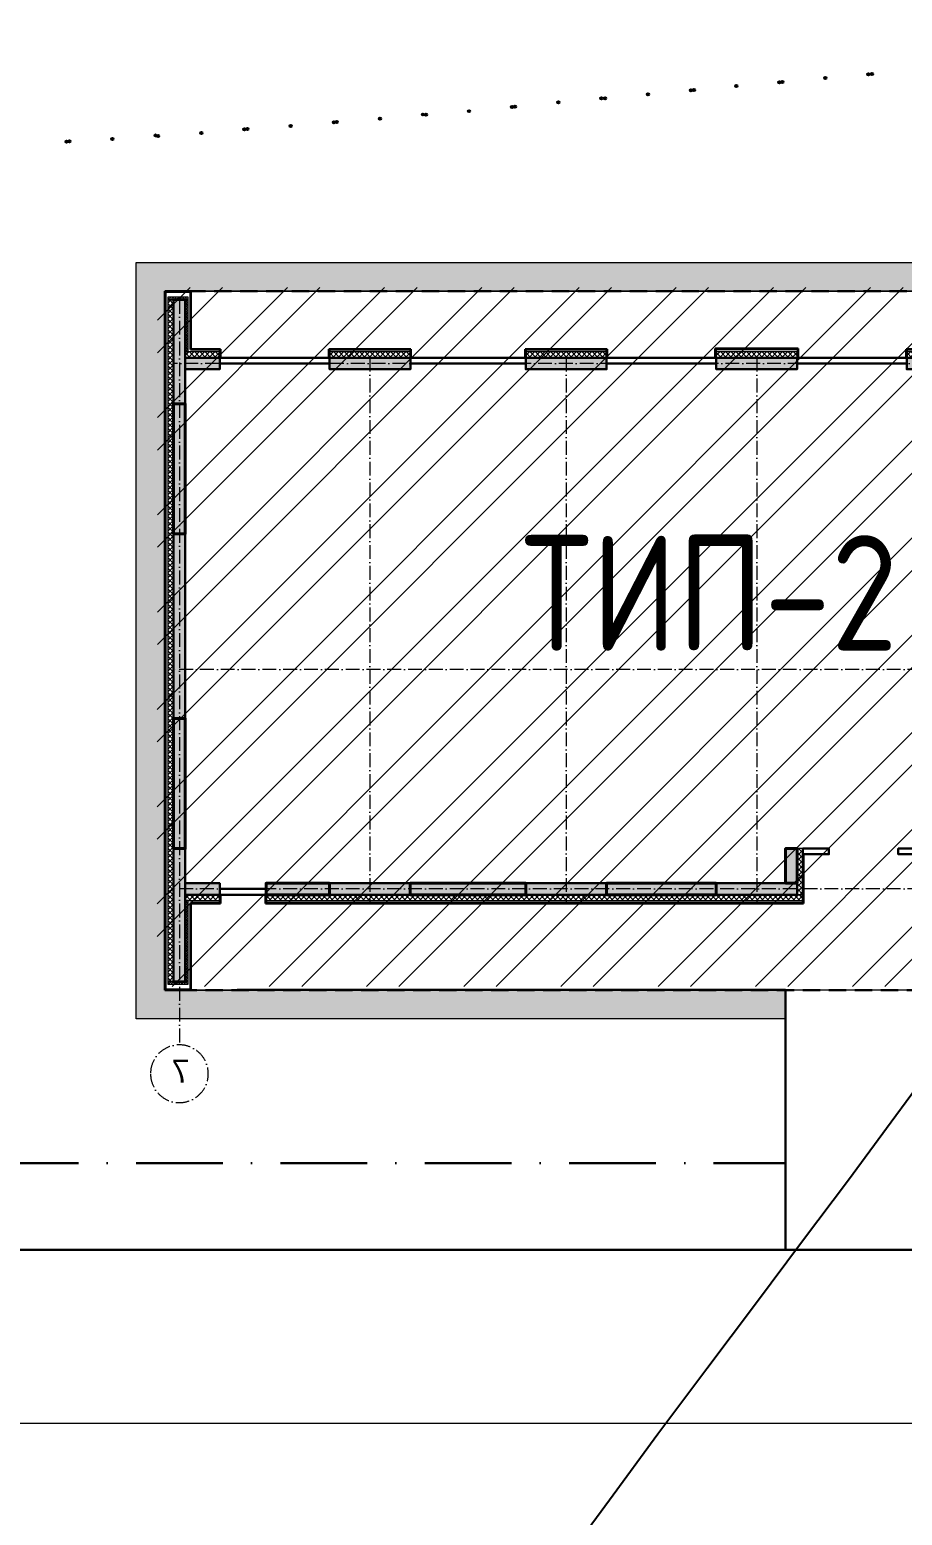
# Model space of a CAD drawing. Header units: millimetres. Extents: x 1353783 to 6492029790, y -7276956 to -512500.
# Drawn here: x 9984494 to 9987517, y -2834021 to -2828876 of the extents above; entities that cross this region are included whole.
import ezdxf
from ezdxf.enums import TextEntityAlignment as Align

# ---------------------------------------------------------------- set-up
doc = ezdxf.new("R2010")
doc.units = ezdxf.units.MM
for name, pattern in [('( Dashed )', [0.75, 0.5, -0.25]), ('482 Границы районов', [5, 3, -1, 0, -1]), ('ACAD_ISO10W100', [18, 12, -3, 0, -3]), ('CONTI', [0]), ('осевая', [50.800000000000004, 31.75, -6.35, 6.35, -6.35])]:
    doc.linetypes.add(name, pattern=pattern)
doc.layers.get('0').update_dxf_attribs({"lineweight": 5})
doc.layers.get('Defpoints').update_dxf_attribs({"color": 255})
for name, color, linetype, lineweight in [('!A-DIAFRAGM типовой', 142, 'Continuous', 0), ('7земля', 7, 'Continuous', 30), ('DIAFRAGM', 46, 'Continuous', 30), ('Hatch', 254, 'Continuous', 5), ('INSULATION', 81, 'Continuous', 5), ('Room_name', 250, 'Continuous', 20), ('Room_number', 250, 'Continuous', 13), ('ГП-Граница учасика ИЖС', 3, 'Continuous', 5), ('ГП-Тратуар', 3, 'Continuous', 5), ('оси', 231, 'осевая', 9)]:
    doc.layers.add(name, color=color, linetype=linetype, lineweight=lineweight)
for name, color, linetype in [('GORIZUNKNOWN', 32, 'CONTI'), ('SIT_LРЕЛЬЕФ', 7, 'CONTI'), ('РЕЛЬЕФ', 7, 'CONTI')]:
    doc.layers.add(name, color=color, linetype=linetype)
doc.styles.add('GOST Common', font='', dxfattribs={"height": 3})
doc.styles.add('ISOCPEUR', font='', dxfattribs={"width": 0.85})
doc.styles.get('GOST Common').set_extended_font_data('GOST Common')
doc.styles.get('ISOCPEUR').set_extended_font_data('ISOCPEUR')

# ---------------------------------------------------------------- blocks, each defined once
blk = doc.blocks.new('амвамвам')
at = {"lineweight": 30, "ltscale": 100, "true_color": 0x939598}
h = blk.add_hatch(color=252, dxfattribs=at)
h.dxf.hatch_style = 1
h.paths.add_polyline_path([(9894580.338290177, -3565391.88769348), (9894580.338290177, -3565891.88769348), (9899130.338564783, -3565891.887693478), (9899130.341170862, -3565391.887648923)], flags=17)
h.paths.add_polyline_path([(9891780.338290177, -3565391.887648897), (9891780.338290177, -3565891.887648897), (9881030.340903096, -3565891.887648897), (9880530.340903096, -3565891.887648901), (9880530.340903096, -3553291.857615579), (9880530.340903088, -3552791.857615579), (9906030.341103919, -3552791.857615585), (9906530.341103919, -3552791.857615585), (9906530.341103911, -3568391.654640839), (9906030.3378395, -3568391.654640839), (9906030.341103919, -3553291.854581596), (9881030.340903088, -3553291.857665166), (9881030.340903088, -3565391.887693487)])
at = {"color": 251, "lineweight": 15, "ltscale": 100, "true_color": 0x636466}
blk.add_lwpolyline([(9891780.338290177, -3565391.887648897), (9891780.338290177, -3565891.887648897), (9881030.340903096, -3565891.887648897), (9880530.340903096, -3565891.887648901), (9880530.340903096, -3553291.857615579), (9880530.340903088, -3552791.857615579), (9906030.341103919, -3552791.857615585), (9906530.341103919, -3552791.857615585), (9906530.341103911, -3568391.654640839), (9906030.3378395, -3568391.654640839), (9906030.341103919, -3553291.854581596), (9881030.340903088, -3553291.857665166), (9881030.340903088, -3565391.887693487)], close=True, dxfattribs=at)
blk = doc.blocks.new('ТИП-2')
at = {"layer": '!A-DIAFRAGM типовой', "lineweight": 0, "ltscale": 100, "true_color": 0x000000}
h = blk.add_hatch(color=18, dxfattribs=at)
h.dxf.hatch_style = 1
h.paths.add_polyline_path([(10321114.28069974, -2871325.794384203), (10321314.28069974, -2871325.794339576), (10321314.2802981, -2869525.794339576), (10321114.2802981, -2869525.794384203)])
h = blk.add_hatch(color=18, dxfattribs=at)
h.dxf.hatch_style = 1
h.paths.add_polyline_path([(10345614.2808138, -2871325.784358687), (10345814.2808138, -2871325.78431406), (10345814.28041215, -2869525.78909589), (10345614.28041215, -2869525.789140517)])
h = blk.add_hatch(color=18, dxfattribs=at)
h.dxf.hatch_style = 1
h.paths.add_polyline_path([(10327514.28055711, -2870525.800309684), (10327514.28060173, -2870725.800309684), (10328314.27932481, -2870725.800131175), (10328314.27928018, -2870525.800131175)])
h = blk.add_hatch(color=18, dxfattribs=at)
h.dxf.hatch_style = 1
h.paths.add_polyline_path([(10331714.2812801, -2870525.800449893), (10331714.28132472, -2870725.800449893), (10333114.27990833, -2870725.800137503), (10333114.2798637, -2870525.800137503)])
h = blk.add_hatch(color=18, dxfattribs=at)
h.dxf.hatch_style = 1
h.paths.add_polyline_path([(10335014.28127516, -2870525.800449896), (10335014.28131979, -2870725.800449896), (10336414.27990339, -2870725.800137506), (10336414.27985877, -2870525.800137506)])
h = blk.add_hatch(color=18, dxfattribs=at)
h.dxf.hatch_style = 1
h.paths.add_polyline_path([(10338314.28127516, -2870525.800449896), (10338314.28131979, -2870725.800449896), (10339714.27990339, -2870725.800137506), (10339714.27985877, -2870525.800137506)])
h = blk.add_hatch(color=18, dxfattribs=at)
h.dxf.hatch_style = 1
h.paths.add_polyline_path([(10341714.28127514, -2870525.800449898), (10341714.28131977, -2870725.800449898), (10343114.27990338, -2870725.800137509), (10343114.27985875, -2870525.800137509)])
h = blk.add_hatch(color=18, dxfattribs=at)
h.dxf.hatch_style = 1
h.paths.add_polyline_path([(10345014.2805906, -2870525.791351355), (10345014.28063523, -2870725.791351355), (10345614.28067992, -2870725.791217473), (10345614.28063529, -2870525.791217473)])
h = blk.add_hatch(color=18, dxfattribs=at)
h.dxf.hatch_style = 1
h.paths.add_polyline_path([(10327514.28073561, -2871325.794377865), (10327714.28073561, -2871325.794333238), (10327714.28060173, -2870725.794333238), (10327514.28060173, -2870725.794377865)])
h = blk.add_hatch(color=18, dxfattribs=at)
h.dxf.hatch_style = 1
h.paths.add_polyline_path([(10345814.28014073, -2873575.794361891), (10345614.28014073, -2873575.794406518), (10345614.28085477, -2876775.794416242), (10345814.28085477, -2876775.794371615)])
h = blk.add_hatch(color=18, dxfattribs=at)
h.dxf.hatch_style = 1
h.paths.add_polyline_path([(10321114.28003041, -2876775.795799684), (10321314.28003041, -2876775.795755057), (10321314.2794391, -2874125.798562277), (10321114.2794391, -2874125.798606904)])
h = blk.add_hatch(color=18, dxfattribs=at)
h.dxf.hatch_style = 1
h.paths.add_polyline_path([(10327714.28037449, -2874125.798539959), (10327514.28037449, -2874125.798584586), (10327514.28096579, -2876775.794385423), (10327714.28096579, -2876775.794340796)])
h = blk.add_hatch(color=18, dxfattribs=at)
h.dxf.hatch_style = 1
h.paths.add_polyline_path([(10321314.27962602, -2874925.831572238), (10321314.27967064, -2875125.831572238), (10322714.27967064, -2875125.831259849), (10322714.27962602, -2874925.831259849)])
h = blk.add_hatch(color=18, dxfattribs=at)
h.dxf.hatch_style = 1
h.paths.add_polyline_path([(10326114.28152829, -2874925.825995184), (10326114.28157292, -2875125.825995184), (10327514.28157292, -2875125.825682795), (10327514.28152829, -2874925.825682795)])
h = blk.add_hatch(color=18, dxfattribs=at)
h.dxf.hatch_style = 1
h.paths.add_polyline_path([(10321114.27915135, -2881326.077643656), (10321314.27915135, -2881326.077599029), (10321314.27863808, -2879025.800171928), (10321114.27863808, -2879025.800216555)])
h = blk.add_hatch(color=18, dxfattribs=at)
h.dxf.hatch_style = 1
h.paths.add_polyline_path([(10327514.2807444, -2879025.799959368), (10327714.2807444, -2879025.800003995), (10327714.28023113, -2881326.058647835), (10327514.28023113, -2881326.058603208)])
h = blk.add_hatch(color=18, dxfattribs=at)
h.dxf.hatch_style = 1
h.paths.add_polyline_path([(10332314.28074961, -2879025.801131424), (10332514.28074961, -2879025.801176051), (10332514.28057111, -2879825.794317264), (10332314.28057111, -2879825.794272637)])
h = blk.add_hatch(color=18, dxfattribs=at)
h.dxf.hatch_style = 1
h.paths.add_polyline_path([(10345614.28074932, -2879025.800275051), (10345814.28074932, -2879025.800319678), (10345814.2802361, -2881325.824323273), (10345614.2802361, -2881325.824278646)])
h = blk.add_hatch(color=18, dxfattribs=at)
h.dxf.hatch_style = 1
h.paths.add_polyline_path([(10327714.2805659, -2879825.794171644), (10327714.28061052, -2879625.794171644), (10328314.28098999, -2879625.794305526), (10328314.28094537, -2879825.794305526)])
h = blk.add_hatch(color=18, dxfattribs=at)
h.dxf.hatch_style = 1
h.paths.add_polyline_path([(10331714.28102024, -2879825.794138756), (10331714.28106486, -2879625.794138756), (10332314.28061573, -2879625.794272637), (10332314.28057111, -2879825.794272637)])
h = blk.add_hatch(color=18, dxfattribs=at)
h.dxf.hatch_style = 1
h.paths.add_polyline_path([(10335014.28225489, -2879625.824392607), (10335014.28229951, -2879825.824392607), (10336414.28110833, -2879825.824080218), (10336414.2810637, -2879625.824080218)])
h = blk.add_hatch(color=18, dxfattribs=at)
h.dxf.hatch_style = 1
h.paths.add_polyline_path([(10338314.28253459, -2879625.794518085), (10338314.28257921, -2879825.794518085), (10339714.28052839, -2879825.794205696), (10339714.28048377, -2879625.794205696)])
h = blk.add_hatch(color=18, dxfattribs=at)
h.dxf.hatch_style = 1
h.paths.add_polyline_path([(10341714.28127385, -2879825.824144751), (10341714.28131847, -2879625.824144751), (10343114.27988221, -2879625.824457141), (10343114.27983759, -2879825.824457141)])
h = blk.add_hatch(color=18, dxfattribs=at)
h.dxf.hatch_style = 1
h.paths.add_polyline_path([(10345014.28052612, -2879825.793282383), (10345014.28057075, -2879625.793282383), (10345614.28061544, -2879625.793416264), (10345614.28057081, -2879825.793416264)])
h = blk.add_hatch(color=18, dxfattribs=at)
h.dxf.hatch_style = 1
h.paths.add_polyline_path([(10321314.28051204, -2881126.057442903), (10321314.28055666, -2881326.057442903), (10321914.28006483, -2881326.057309022), (10321914.2800202, -2881126.057309022)])
h = blk.add_hatch(color=18, dxfattribs=at)
h.dxf.hatch_style = 1
h.paths.add_polyline_path([(10326914.28070969, -2881126.058737089), (10326914.28075432, -2881326.058737089), (10327514.28029807, -2881326.058603208), (10327514.28025345, -2881126.058603208)])
at = {"layer": 'Hatch', "lineweight": 40, "ltscale": 0.5, "true_color": 0x000000}
for points in [[(10345814.28061054, -2873575.794361891), (10345614.28061054, -2873575.794361891), (10345614.28061054, -2871325.788480768), (10345814.28061054, -2871325.788480768)], [(10326114.2815506, -2875125.831259849), (10326114.2815506, -2874925.831259849), (10322714.27970029, -2874925.831259849), (10322714.27970029, -2875125.831259849)], [(10321314.27894875, -2879025.800193593), (10321114.27894875, -2879025.800193593), (10321114.27894875, -2876775.793202593), (10321314.27894875, -2876775.793202593)], [(10327714.28061054, -2878025.796644622), (10327514.28061054, -2878025.796644622), (10327514.28061054, -2876775.794349302), (10327714.28061054, -2876775.794349302)], [(10345814.28061053, -2879025.800297365), (10345614.28061053, -2879025.800297365), (10345614.28061053, -2876775.794416242), (10345814.28061053, -2876775.794416242)], [(10335214.28061027, -2879625.821870604), (10335014.28061027, -2879625.821870604), (10335014.28061027, -2879025.825927126), (10335214.28061027, -2879025.825927126)], [(10328314.28098999, -2879825.824323271), (10328314.28098999, -2879625.824323271), (10330914.29235347, -2879625.824323271), (10330914.29235347, -2879825.824323271)], [(10336414.28108601, -2879825.794361876), (10336414.28108601, -2879625.794361876), (10338314.28253459, -2879625.794361876), (10338314.28253459, -2879825.794361876)], [(10339714.28050608, -2879825.794361876), (10339714.28050608, -2879625.794361876), (10341714.28129616, -2879625.794361876), (10341714.28129616, -2879825.794361876)], [(10343114.2798599, -2879825.794361876), (10343114.2798599, -2879625.794361876), (10344214.28054843, -2879625.794361876), (10344214.28054843, -2879825.794361876)]]:
    blk.add_hatch(color=18, dxfattribs=at).paths.add_polyline_path(points)
at = {"layer": 'INSULATION', "ltscale": 0.5, "true_color": 0x000000}
h = blk.add_hatch(dxfattribs=at)
h.set_pattern_fill('ANSI37', color=18, scale=9.999997768927233, angle=-90.00000000000006)
h.set_pattern_definition([(314.9999999999999, (10327382.394814, -2869475.794395359), (22.45063529377169, 22.45063529377164), []), (44.99999999999994, (10327382.394814, -2869475.794395359), (-22.45063529377164, 22.45063529377169), [])])
h.paths.add_polyline_path([(10321364.2798853, -2869475.794395359), (10321364.2798853, -2869525.794384203), (10321064.28030925, -2869525.794384203), (10321064.28030925, -2869475.794395359)])
h = blk.add_hatch(dxfattribs=at)
h.set_pattern_fill('ANSI37', color=18, scale=9.999997768927233, angle=-90.00000000000006)
h.set_pattern_definition([(314.9999999999999, (10351882.39492805, -2869475.789151673), (22.45063529377169, 22.45063529377164), []), (44.99999999999994, (10351882.39492805, -2869475.789151673), (-22.45063529377164, 22.45063529377169), [])])
h.paths.add_polyline_path([(10345914.28061054, -2869475.789151673), (10345914.28061054, -2869525.789140517), (10345564.28042331, -2869525.789140517), (10345564.28042331, -2869475.789151673)])
h = blk.add_hatch(dxfattribs=at)
h.set_pattern_fill('ANSI37', color=18, scale=9.999997768927233, angle=180)
h.set_pattern_definition([(225, (10321114.2802981, -2875843.908888947), (22.45063529377165, -22.45063529377168), []), (314.9999999999999, (10321114.2802981, -2875843.908888947), (22.45063529377168, 22.45063529377165), [])])
h.paths.add_polyline_path([(10321114.2802981, -2871325.790389668), (10321064.28030925, -2871325.790389668), (10321064.28030925, -2869525.794384204), (10321114.2802981, -2869525.794384204)])
h = blk.add_hatch(dxfattribs=at)
h.set_pattern_fill('ANSI37', color=18, scale=9.999997768927233, angle=180)
h.set_pattern_definition([(225, (10321364.2798853, -2875843.90884432), (22.45063529377165, -22.45063529377168), []), (314.9999999999999, (10321364.2798853, -2875843.90884432), (22.45063529377168, 22.45063529377165), [])])
h.paths.add_polyline_path([(10321364.2798853, -2871325.790345041), (10321314.27989646, -2871325.790345041), (10321314.27989646, -2869525.794339577), (10321364.2798853, -2869525.794339577)])
h = blk.add_hatch(dxfattribs=at)
h.set_pattern_fill('ANSI37', color=18, scale=9.999997768927233, angle=180)
h.set_pattern_definition([(225, (10345614.28041215, -2875843.903645261), (22.45063529377165, -22.45063529377168), []), (314.9999999999999, (10345614.28041215, -2875843.903645261), (22.45063529377168, 22.45063529377165), [])])
h.paths.add_polyline_path([(10345614.28041215, -2870425.78714325), (10345564.28042331, -2870425.78714325), (10345564.28042331, -2869525.789140518), (10345614.28041215, -2869525.789140518)])
h = blk.add_hatch(dxfattribs=at)
h.set_pattern_fill('ANSI37', color=18, scale=20)
h.set_pattern_definition([(45, (10345814.28061054, -2874889.555347299), (-44.90128060534577, 44.90128060534577), []), (135, (10345814.28061054, -2874889.555347299), (-44.90128060534577, -44.90128060534576), [])])
h.paths.add_polyline_path([(10345814.28061054, -2869525.78909589), (10345914.28061054, -2869525.78909589), (10345914.28061054, -2881325.824323273), (10345814.28061054, -2881325.824323273)])
h = blk.add_hatch(dxfattribs=at)
h.set_pattern_fill('ANSI37', color=18, scale=20)
h.set_pattern_definition([(45, (10327414.2815629, -2865889.519247569), (-44.90128060534577, 44.90128060534577), []), (135, (10327414.2815629, -2865889.519247569), (-44.90128060534577, -44.90128060534576), [])])
h.paths.add_polyline_path([(10327414.2815629, -2870425.794355548), (10327514.2815629, -2870425.794355548), (10327514.2815629, -2871325.789249334), (10327414.2815629, -2871325.789249334)])
h = blk.add_hatch(dxfattribs=at)
h.set_pattern_fill('ANSI37', color=18, scale=20, angle=-90.00000000000001)
h.set_pattern_definition([(315, (10332450.5196007, -2870425.794355548), (44.90128060534578, 44.90128060534576), []), (44.99999999999999, (10332450.5196007, -2870425.794355548), (-44.90128060534575, 44.90128060534578), [])])
h.paths.add_polyline_path([(10328314.27928018, -2870425.794355548), (10328314.27928018, -2870525.794355548), (10327514.28056893, -2870525.794355548), (10327514.28056893, -2870425.794355548)])
h = blk.add_hatch(dxfattribs=at)
h.set_pattern_fill('ANSI37', color=18, scale=20, angle=-90.00000000000001)
h.set_pattern_definition([(315, (10337250.52018422, -2870425.794361876), (44.90128060534578, 44.90128060534576), []), (44.99999999999999, (10337250.52018422, -2870425.794361876), (-44.90128060534575, 44.90128060534578), [])])
h.paths.add_polyline_path([(10333114.2798637, -2870425.794361876), (10333114.2798637, -2870525.794361876), (10331714.28128971, -2870525.794361876), (10331714.28128971, -2870425.794361876)])
h = blk.add_hatch(dxfattribs=at)
h.set_pattern_fill('ANSI37', color=18, scale=20, angle=-90.00000000000001)
h.set_pattern_definition([(315, (10340550.52017928, -2870425.794361879), (44.90128060534578, 44.90128060534576), []), (44.99999999999999, (10340550.52017928, -2870425.794361879), (-44.90128060534575, 44.90128060534578), [])])
h.paths.add_polyline_path([(10336414.27985877, -2870425.794361879), (10336414.27985877, -2870525.794361879), (10335014.28128477, -2870525.794361879), (10335014.28128477, -2870425.794361879)])
h = blk.add_hatch(dxfattribs=at)
h.set_pattern_fill('ANSI37', color=18, scale=20, angle=-90.00000000000001)
h.set_pattern_definition([(315, (10343850.52017928, -2870425.794361879), (44.90128060534578, 44.90128060534576), []), (44.99999999999999, (10343850.52017928, -2870425.794361879), (-44.90128060534575, 44.90128060534578), [])])
h.paths.add_polyline_path([(10339714.27985877, -2870425.794361879), (10339714.27985877, -2870525.794361879), (10338314.28128477, -2870525.794361879), (10338314.28128477, -2870425.794361879)])
h = blk.add_hatch(dxfattribs=at)
h.set_pattern_fill('ANSI37', color=18, scale=20, angle=-90.00000000000001)
h.set_pattern_definition([(315, (10347250.52017927, -2870425.794361881), (44.90128060534578, 44.90128060534576), []), (44.99999999999999, (10347250.52017927, -2870425.794361881), (-44.90128060534575, 44.90128060534578), [])])
h.paths.add_polyline_path([(10343114.27985875, -2870425.794361881), (10343114.27985875, -2870525.794361881), (10341714.28128475, -2870525.794361881), (10341714.28128475, -2870425.794361881)])
h = blk.add_hatch(dxfattribs=at)
h.set_pattern_fill('ANSI37', color=18, scale=20, angle=-90.00000000000001)
h.set_pattern_definition([(315, (10349750.51964987, -2870425.785062528), (44.90128060534578, 44.90128060534576), []), (44.99999999999999, (10349750.51964987, -2870425.785062528), (-44.90128060534575, 44.90128060534578), [])])
h.paths.add_polyline_path([(10345614.28063529, -2870425.785062528), (10345614.28063529, -2870525.785062528), (10345014.28063528, -2870525.785062528), (10345014.28063528, -2870425.785062528)])
h = blk.add_hatch(dxfattribs=at)
h.set_pattern_fill('ANSI37', color=18, scale=9.999997768927233, angle=-90.00000000000006)
h.set_pattern_definition([(314.9999999999999, (10327382.394814, -2871325.790345041), (22.45063529377169, 22.45063529377164), []), (44.99999999999994, (10327382.394814, -2871325.790345041), (-22.45063529377164, 22.45063529377169), [])])
h.paths.add_polyline_path([(10321364.2798853, -2871325.790345041), (10321364.2798853, -2871375.790333886), (10321064.28030925, -2871375.790333886), (10321064.28030925, -2871325.790345041)])
h = blk.add_hatch(dxfattribs=at)
h.set_pattern_fill('ANSI37', color=18, scale=9.999997768927233, angle=-90.00000000000006)
h.set_pattern_definition([(314.9999999999999, (10327382.39437895, -2874075.798565724), (22.45063529377169, 22.45063529377164), []), (44.99999999999994, (10327382.39437895, -2874075.798565724), (-22.45063529377164, 22.45063529377169), [])])
h.paths.add_polyline_path([(10321364.27945026, -2874075.798565724), (10321364.27945026, -2874125.798554569), (10321014.27946141, -2874125.798554569), (10321014.27946141, -2874075.798565724)])
h = blk.add_hatch(dxfattribs=at)
h.set_pattern_fill('ANSI37', color=18, scale=20)
h.set_pattern_definition([(45, (10321014.27946141, -2874889.533734227), (-44.90128060534577, 44.90128060534577), []), (135, (10321014.27946141, -2874889.533734227), (-44.90128060534577, -44.90128060534576), [])])
h.paths.add_polyline_path([(10321014.27946141, -2874125.798606904), (10321114.27946141, -2874125.798606904), (10321114.27946141, -2881326.048640783), (10321014.27946141, -2881326.048640783)])
h = blk.add_hatch(dxfattribs=at)
h.set_pattern_fill('ANSI37', color=18, scale=9.999997768927233, angle=180)
h.set_pattern_definition([(225, (10321364.27945026, -2880543.938621005), (22.45063529377165, -22.45063529377168), []), (314.9999999999999, (10321364.27945026, -2880543.938621005), (22.45063529377168, 22.45063529377165), [])])
h.paths.add_polyline_path([(10321364.27945026, -2874825.824133673), (10321314.27946142, -2874825.824133673), (10321314.27946142, -2874125.798562277), (10321364.27945026, -2874125.798562277)])
h = blk.add_hatch(dxfattribs=at)
h.set_pattern_fill('ANSI37', color=18, scale=20)
h.set_pattern_definition([(45, (10327414.28061054, -2874689.525385892), (-44.90128060534577, 44.90128060534577), []), (135, (10327414.28061054, -2874689.525385892), (-44.90128060534577, -44.90128060534576), [])])
h.paths.add_polyline_path([(10327414.28061054, -2874125.798386612), (10327514.28061054, -2874125.798386612), (10327514.28061054, -2874925.830007446), (10327414.28061054, -2874925.830007446)])
h = blk.add_hatch(dxfattribs=at)
h.set_pattern_fill('ANSI37', color=18, scale=20, angle=-90.00000000000001)
h.set_pattern_definition([(315, (10330450.52060862, -2874825.824133673), (44.90128060534578, 44.90128060534576), []), (44.99999999999999, (10330450.52060862, -2874825.824133673), (-44.90128060534575, 44.90128060534578), [])])
h.paths.add_polyline_path([(10327414.28159401, -2874825.824133673), (10327414.28159401, -2874925.824133673), (10321314.27962602, -2874925.824133673), (10321314.27962602, -2874825.824133673)])
h = blk.add_hatch(dxfattribs=at)
h.set_pattern_fill('ANSI37', color=18, scale=20, angle=179.9999999999999)
h.set_pattern_definition([(225, (10332614.28057056, -2888962.033331858), (44.90128060534573, -44.90128060534581), []), (314.9999999999999, (10332614.28057056, -2888962.033331858), (44.90128060534581, 44.90128060534572), [])])
h.paths.add_polyline_path([(10332614.28057056, -2879925.794317249), (10332514.28057056, -2879925.794317249), (10332514.28057056, -2879025.801176051), (10332614.28057056, -2879025.801176051)])
h = blk.add_hatch(dxfattribs=at)
h.set_pattern_fill('ANSI37', color=18, scale=20, angle=179.9999999999999)
h.set_pattern_definition([(225, (10335014.28061027, -2888962.063337865), (44.90128060534573, -44.90128060534581), []), (314.9999999999999, (10335014.28061027, -2888962.063337865), (44.90128060534581, 44.90128060534572), [])])
h.paths.add_polyline_path([(10335014.28061027, -2879825.824323271), (10334914.28061027, -2879825.824323271), (10334914.28061027, -2879025.825927126), (10335014.28061027, -2879025.825927126)])
h = blk.add_hatch(dxfattribs=at)
h.set_pattern_fill('ANSI37', color=18, scale=20)
h.set_pattern_definition([(45, (10327714.28025345, -2874989.564133187), (-44.90128060534577, 44.90128060534577), []), (135, (10327714.28025345, -2874989.564133187), (-44.90128060534577, -44.90128060534576), [])])
h.paths.add_polyline_path([(10327714.28025345, -2879925.785347199), (10327814.28025345, -2879925.785347199), (10327814.28025345, -2881426.079039743), (10327714.28025345, -2881426.079039743)])
h = blk.add_hatch(dxfattribs=at)
h.set_pattern_fill('ANSI37', color=18, scale=20, angle=-90.00000000000001)
h.set_pattern_definition([(315, (10336350.53136806, -2879825.824323271), (44.90128060534578, 44.90128060534576), []), (44.99999999999999, (10336350.53136806, -2879825.824323271), (-44.90128060534575, 44.90128060534578), [])])
h.paths.add_polyline_path([(10330914.29235347, -2879825.824323271), (10330914.29235347, -2879925.824323271), (10327714.28053664, -2879925.824323271), (10327714.28053664, -2879825.824323271)])
h = blk.add_hatch(dxfattribs=at)
h.set_pattern_fill('ANSI37', color=18, scale=20, angle=-90.00000000000001)
h.set_pattern_definition([(315, (10337150.5195857, -2879825.794317264), (44.90128060534578, 44.90128060534576), []), (44.99999999999999, (10337150.5195857, -2879825.794317264), (-44.90128060534575, 44.90128060534578), [])])
h.paths.add_polyline_path([(10332514.28057083, -2879825.794317264), (10332514.28057083, -2879925.794317264), (10331714.28105371, -2879925.794317264), (10331714.28105371, -2879825.794317264)])
h = blk.add_hatch(dxfattribs=at)
h.set_pattern_fill('ANSI37', color=18, scale=20, angle=-90.00000000000001)
h.set_pattern_definition([(315, (10337150.51958543, -2879825.794317264), (44.90128060534578, 44.90128060534576), []), (44.99999999999999, (10337150.51958543, -2879825.794317264), (-44.90128060534575, 44.90128060534578), [])])
h.paths.add_polyline_path([(10332514.28057056, -2879825.794317264), (10332514.28057056, -2879925.794317264), (10331714.28105371, -2879925.794317264), (10331714.28105371, -2879825.794317264)])
h = blk.add_hatch(dxfattribs=at)
h.set_pattern_fill('ANSI37', color=18, scale=20, angle=-90.00000000000001)
h.set_pattern_definition([(315, (10348350.49587957, -2879825.824323271), (44.90128060534578, 44.90128060534576), []), (44.99999999999999, (10348350.49587957, -2879825.824323271), (-44.90128060534575, 44.90128060534578), [])])
h.paths.add_polyline_path([(10344214.28054843, -2879825.824323271), (10344214.28054843, -2879925.824323271), (10334914.28061027, -2879925.824323271), (10334914.28061027, -2879825.824323271)])
h = blk.add_hatch(dxfattribs=at)
h.set_pattern_fill('ANSI37', color=18, scale=20, angle=-90.00000000000001)
h.set_pattern_definition([(315, (10350550.47336881, -2879825.793460892), (44.90128060534578, 44.90128060534576), []), (44.99999999999999, (10350550.47336881, -2879825.793460892), (-44.90128060534575, 44.90128060534578), [])])
h.paths.add_polyline_path([(10345614.2805485, -2879825.793460892), (10345614.2805485, -2879925.793460892), (10345014.28057075, -2879925.793460892), (10345014.28057075, -2879825.793460892)])
h = blk.add_hatch(dxfattribs=at)
h.set_pattern_fill('ANSI37', color=18, scale=9.999997768927233, angle=180)
h.set_pattern_definition([(225, (10345614.2805485, -2886243.907965635), (22.45063529377165, -22.45063529377168), []), (314.9999999999999, (10345614.2805485, -2886243.907965635), (22.45063529377168, 22.45063529377165), [])])
h.paths.add_polyline_path([(10345614.2805485, -2881325.824290544), (10345564.28055965, -2881325.824290544), (10345564.28055965, -2879925.793460892), (10345614.2805485, -2879925.793460892)])
h = blk.add_hatch(dxfattribs=at)
h.set_pattern_fill('ANSI37', color=18, scale=20, angle=-90.00000000000001)
h.set_pattern_definition([(315, (10324750.51957127, -2881326.077621342), (44.90128060534578, 44.90128060534576), []), (44.99999999999999, (10324750.51957127, -2881326.077621342), (-44.90128060534575, 44.90128060534578), [])])
h.paths.add_polyline_path([(10321914.28009829, -2881326.077621342), (10321914.28009829, -2881426.077621342), (10321014.27946141, -2881426.077621342), (10321014.27946141, -2881326.077621342)])
h = blk.add_hatch(dxfattribs=at)
h.set_pattern_fill('ANSI37', color=18, scale=20, angle=-90.00000000000001)
h.set_pattern_definition([(315, (10330750.51926805, -2881326.079039743), (44.90128060534578, 44.90128060534576), []), (44.99999999999999, (10330750.51926805, -2881326.079039743), (-44.90128060534575, 44.90128060534578), [])])
h.paths.add_polyline_path([(10327714.28025345, -2881326.079039743), (10327714.28025345, -2881426.079039743), (10326914.28071002, -2881426.079039743), (10326914.28071002, -2881326.079039743)])
h = blk.add_hatch(dxfattribs=at)
h.set_pattern_fill('ANSI37', color=18, scale=9.999997768927233, angle=-90.00000000000006)
h.set_pattern_definition([(314.9999999999999, (10351882.3950644, -2881325.824290544), (22.45063529377169, 22.45063529377164), []), (44.99999999999994, (10351882.3950644, -2881325.824290544), (-22.45063529377164, 22.45063529377169), [])])
h.paths.add_polyline_path([(10345914.28061054, -2881325.824290544), (10345914.28061054, -2881375.824279389), (10345564.28055965, -2881375.824279389), (10345564.28055965, -2881325.824290544)])
at = {"color": 18, "linetype": 'ByBlock', "lineweight": 30, "true_color": 0x000000}
for points in [[(10328314.27928018, -2870525.794355548), (10331714.28130241, -2870525.794355548), (10331714.28130241, -2870625.800449893), (10328314.27928018, -2870625.800449893)], [(10333114.27986369, -2870525.756146566), (10335014.28131978, -2870525.756146566), (10335014.28131978, -2870625.756146566), (10333114.27986369, -2870625.756146566)], [(10336414.27985876, -2870525.794361879), (10338314.28129747, -2870525.794361879), (10338314.28129747, -2870625.800449896), (10336414.27985876, -2870625.800449896)], [(10339714.27985876, -2870525.794361879), (10341714.28131977, -2870525.794361879), (10341714.28131977, -2870625.799449384), (10339714.27985876, -2870625.799449384)], [(10343114.27985875, -2870525.794339563), (10345014.28061292, -2870525.794339563), (10345014.28061292, -2870625.800185732), (10343114.27985875, -2870625.800185732)], [(10327514.2815629, -2871325.795381329), (10327614.2815629, -2871325.795381329), (10327614.2815629, -2872125.795181153), (10327514.2815629, -2872125.795181153)], [(10327514.28071269, -2873325.798386612), (10327614.28071269, -2873325.798386612), (10327614.28071269, -2874125.798562272), (10327514.28071269, -2874125.798562272)], [(10332614.28057056, -2879025.768387593), (10333264.25908176, -2879025.768387593), (10333264.25908176, -2879125.768387593), (10332614.28057056, -2879125.768387593)], [(10334464.24565501, -2879025.825927157), (10334914.29123075, -2879025.825927157), (10334914.29123075, -2879125.825927126), (10334464.24565501, -2879125.825927126)], [(10330914.29235347, -2879725.797039525), (10331714.29235347, -2879725.797039525), (10331714.29235347, -2879825.824323271), (10330914.29235347, -2879825.824323271)], [(10344214.28054843, -2879725.800007225), (10345014.28057075, -2879725.800007225), (10345014.28057075, -2879825.793282383), (10344214.28054843, -2879825.793282383)]]:
    blk.add_lwpolyline(points, close=True, dxfattribs=at)
at = {"layer": '7земля', "color": 18, "lineweight": 30, "ltscale": 100, "true_color": 0x000000}
for p, q in [((10320964.28027582, -2871475.796514559), (10320964.2804097, -2869375.791233699)), ((10320964.2804097, -2869375.791233699), (10321414.2809006, -2869375.791233699)), ((10320974.28027646, -2871465.796514559), (10320974.28040907, -2869385.791233699)), ((10320974.28040907, -2869385.791233699), (10321404.28089996, -2869385.791233699)), ((10321404.28089996, -2869385.791233699), (10321404.28076736, -2871465.796514559)), ((10321414.2809006, -2869375.791233699), (10321414.28076672, -2871475.796514559)), ((10345514.28045678, -2869375.79436189), (10345964.28061054, -2869375.794317263)), ((10345514.28059066, -2870375.794339575), (10345514.28045678, -2869375.79436189)), ((10345524.28045812, -2869385.794360898), (10345954.28061054, -2869385.794318255)), ((10345524.280592, -2870385.794339138), (10345524.28045812, -2869385.794360898)), ((10345954.28061054, -2869385.794318255), (10345954.28061053, -2881465.824344593)), ((10345964.28061054, -2869375.794317263), (10345964.28061053, -2881475.824345585)), ((10328324.28124144, -2870375.794355548), (10327364.28159401, -2870375.794355548)), ((10327364.28159401, -2870375.794355548), (10327364.28159401, -2871335.795381329)), ((10328314.28124144, -2870385.794355548), (10327374.28159401, -2870385.794355548)), ((10327374.28159401, -2870385.794355548), (10327374.28159401, -2871325.795381329)), ((10328314.28124144, -2870525.794355548), (10328314.28124144, -2870385.794355548)), ((10328324.28124144, -2870525.794355548), (10328324.28124144, -2870375.794355548)), ((10333124.27992577, -2870375.794361876), (10331704.28132896, -2870375.794361876)), ((10331704.28132896, -2870375.794361876), (10331704.28132896, -2870525.794361875)), ((10333114.27992577, -2870385.794361876), (10331714.28132896, -2870385.794361876)), ((10331714.28132896, -2870385.794361876), (10331714.28132896, -2870525.794361875)), ((10333114.27992577, -2870525.794361876), (10333114.27992577, -2870385.794361876)), ((10333124.27992577, -2870525.794361876), (10333124.27992577, -2870375.794361876)), ((10336434.27992084, -2870365.794361879), (10334994.28132403, -2870365.79436188)), ((10334994.28132403, -2870365.79436188), (10334994.28132403, -2870525.794361878)), ((10336424.27992084, -2870375.794361879), (10335004.28132403, -2870375.79436188)), ((10335004.28132403, -2870375.79436188), (10335004.28132403, -2870525.794361878)), ((10336424.27992084, -2870525.794361879), (10336424.27992084, -2870375.794361879)), ((10336434.27992084, -2870525.794361879), (10336434.27992084, -2870365.794361879)), ((10339724.27992084, -2870375.794361879), (10338304.28132403, -2870375.79436188)), ((10338304.28132403, -2870375.79436188), (10338304.28132403, -2870525.794361878)), ((10339714.27992084, -2870385.794361879), (10338314.28132403, -2870385.79436188)), ((10338314.28132403, -2870385.79436188), (10338314.28132403, -2870525.794361878)), ((10339714.27992084, -2870525.794361879), (10339714.27992084, -2870385.794361879)), ((10339724.27992084, -2870525.794361879), (10339724.27992084, -2870375.794361879)), ((10343124.27992082, -2870375.794361881), (10341704.28132401, -2870375.794361882)), ((10341704.28132401, -2870375.794361882), (10341704.28132401, -2870525.794361881)), ((10343114.27992082, -2870385.794361881), (10341714.28132401, -2870385.794361882)), ((10341714.28132401, -2870385.794361882), (10341714.28132401, -2870525.794361881)), ((10343114.27992082, -2870525.794361881), (10343114.27992082, -2870385.794361881)), ((10343124.27992082, -2870525.794361881), (10343124.27992082, -2870375.794361881)), ((10345004.28061053, -2870375.794361889), (10345514.28059066, -2870375.794339575)), ((10345004.28061054, -2870525.794361876), (10345004.28061053, -2870375.794361889)), ((10345014.28061053, -2870385.794361452), (10345524.280592, -2870385.794339138)), ((10345014.28061054, -2870525.794361875), (10345014.28061053, -2870385.794361452)), ((10321414.28076672, -2871475.796514559), (10320964.28027582, -2871475.796514559)), ((10321404.28076736, -2871465.796514559), (10320974.28027646, -2871465.796514559)), ((10327364.28159401, -2871335.795381329), (10327514.27367144, -2871335.795381329)), ((10327374.28159401, -2871325.795381329), (10327514.27367144, -2871325.795381329)), ((10320964.28106804, -2881476.057353649), (10320964.28106805, -2874025.8241832)), ((10320964.28106805, -2874025.8241832), (10321414.27945026, -2874025.824160886)), ((10320974.28106804, -2881466.057353649), (10320974.28106805, -2874035.824182704)), ((10320974.28106805, -2874035.824182704), (10321404.27945026, -2874035.824161382)), ((10321404.27945026, -2874035.824161382), (10321404.27945026, -2874785.824122479)), ((10321414.27945026, -2874025.824160886), (10321414.27945026, -2874775.824122517)), ((10327364.28159401, -2874775.82414483), (10327364.21292597, -2874115.798386612)), ((10327364.21292597, -2874115.798386612), (10327514.21293713, -2874115.798386612)), ((10327374.28263445, -2874785.824144868), (10327374.21396641, -2874125.798386612)), ((10327374.21396641, -2874125.798386612), (10327514.21293713, -2874125.798386612)), ((10321404.27945026, -2874785.824122479), (10327374.28263445, -2874785.824144868)), ((10321414.27945026, -2874775.824122517), (10327364.28159401, -2874775.82414483)), ((10332614.261845, -2879125.768828188), (10332614.29885607, -2879965.794317266)), ((10332624.26184499, -2879125.768387593), (10332624.29929667, -2879975.794317266)), ((10334904.29123078, -2879125.822909051), (10334904.28061027, -2879976.91874114)), ((10334914.29123078, -2879125.823033837), (10334914.28073513, -2879966.912338934)), ((10330914.29235347, -2879965.809323515), (10327854.28034276, -2879965.803491376)), ((10327854.28034276, -2879965.803491376), (10327854.28034276, -2881465.80350904)), ((10330924.29235347, -2879975.809342574), (10327864.28034276, -2879975.803510435)), ((10327864.28034276, -2879975.803510435), (10327864.28034276, -2881475.803510435)), ((10330914.29235347, -2879825.839303969), (10330914.29235347, -2879965.809323515)), ((10330924.29235347, -2879825.839303969), (10330924.29235347, -2879975.809342574)), ((10331704.28105371, -2879975.794317264), (10331704.28105371, -2879825.794317265)), ((10332624.29929667, -2879975.794317266), (10331704.28105371, -2879975.794317264)), ((10331714.28105371, -2879965.794317264), (10331714.28105371, -2879825.794317265)), ((10332614.29885607, -2879965.794317266), (10331714.28105371, -2879965.794317264)), ((10334904.28061027, -2879976.91874114), (10336614.28759306, -2879975.82432327)), ((10334914.28073513, -2879966.912338934), (10336614.28119298, -2879965.824325318)), ((10336614.28759306, -2879965.82432327), (10344214.28054843, -2879965.82432327)), ((10336614.28759306, -2879975.82432327), (10344224.28054843, -2879975.82432327)), ((10344214.28054843, -2879965.82432327), (10344214.28054843, -2879825.82432327)), ((10344224.28054843, -2879975.82432327), (10344224.28054843, -2879825.82432327)), ((10345004.28057075, -2879975.794361888), (10345004.28057075, -2879825.824323284)), ((10345514.28052619, -2879975.794361888), (10345004.28057075, -2879975.794361888)), ((10345014.28057075, -2879965.794361888), (10345014.28057075, -2879825.824323284)), ((10345524.28052827, -2879965.794361888), (10345014.28057075, -2879965.794361888)), ((10345514.28021374, -2881475.824300958), (10345514.28052619, -2879975.794361888)), ((10345524.28021582, -2881465.82430195), (10345524.28052827, -2879965.794361888)), ((10321914.28019727, -2881126.05755519), (10321914.28013364, -2881466.057353649)), ((10321924.28019727, -2881126.057557062), (10321924.28013176, -2881476.057353649)), ((10326904.28066573, -2881475.803376555), (10326904.28073118, -2881126.058489048)), ((10326914.2806676, -2881465.803377949), (10326914.28073118, -2881126.05849092)), ((10321924.28013176, -2881476.057353649), (10320964.28106804, -2881476.057353649)), ((10321914.28013364, -2881466.057353649), (10320974.28106804, -2881466.057353649)), ((10327864.28034276, -2881475.803510435), (10326904.28066573, -2881475.803376555)), ((10327854.28034276, -2881465.80350904), (10326914.2806676, -2881465.803377949)), ((10345964.28061053, -2881475.824345585), (10345514.28021374, -2881475.824300958)), ((10345954.28061053, -2881465.824344593), (10345524.28021582, -2881465.82430195))]:
    blk.add_line(p, q, dxfattribs=at)
at = {"layer": '7земля', "color": 18, "linetype": '( Dashed )', "lineweight": 30, "ltscale": 600, "true_color": 0x000000}
for p, q in [((10321414.2809006, -2869375.791233699), (10345514.28045678, -2869375.788007024)), ((10320964.28027582, -2871475.796514559), (10320964.28106805, -2874025.8241832)), ((10327864.28034276, -2881475.824301024), (10345514.28021374, -2881475.824300958))]:
    blk.add_line(p, q, dxfattribs=at)
at = {"layer": 'DIAFRAGM', "color": 18, "ltscale": 0.5, "true_color": 0x000000}
for points in [[(10321114.28069974, -2871325.794384203), (10321314.28069974, -2871325.794339576), (10321314.2802981, -2869525.794339576), (10321114.2802981, -2869525.794384203)], [(10345614.2808138, -2871325.784358687), (10345814.2808138, -2871325.78431406), (10345814.28041215, -2869525.78909589), (10345614.28041215, -2869525.789140517)], [(10327514.28055711, -2870525.800309684), (10327514.28060173, -2870725.800309684), (10328314.27932481, -2870725.800131175), (10328314.27928018, -2870525.800131175)], [(10331714.2812801, -2870525.800449893), (10331714.28132472, -2870725.800449893), (10333114.27990833, -2870725.800137503), (10333114.2798637, -2870525.800137503)], [(10335014.28127516, -2870525.800449896), (10335014.28131979, -2870725.800449896), (10336414.27990339, -2870725.800137506), (10336414.27985877, -2870525.800137506)], [(10338314.28127516, -2870525.800449896), (10338314.28131979, -2870725.800449896), (10339714.27990339, -2870725.800137506), (10339714.27985877, -2870525.800137506)], [(10341714.28127514, -2870525.800449898), (10341714.28131977, -2870725.800449898), (10343114.27990338, -2870725.800137509), (10343114.27985875, -2870525.800137509)], [(10345014.2805906, -2870525.791351355), (10345014.28063523, -2870725.791351355), (10345614.28067992, -2870725.791217473), (10345614.28063529, -2870525.791217473)], [(10327514.28073561, -2871325.794377865), (10327714.28073561, -2871325.794333238), (10327714.28060173, -2870725.794333238), (10327514.28060173, -2870725.794377865)], [(10345814.28014073, -2873575.794361891), (10345614.28014073, -2873575.794406518), (10345614.28085477, -2876775.794416242), (10345814.28085477, -2876775.794371615)], [(10321114.28003041, -2876775.795799684), (10321314.28003041, -2876775.795755057), (10321314.2794391, -2874125.798562277), (10321114.2794391, -2874125.798606904)], [(10327714.28037449, -2874125.798539959), (10327514.28037449, -2874125.798584586), (10327514.28096579, -2876775.794385423), (10327714.28096579, -2876775.794340796)], [(10321314.27962602, -2874925.831572238), (10321314.27967064, -2875125.831572238), (10322714.27967064, -2875125.831259849), (10322714.27962602, -2874925.831259849)], [(10326114.28152829, -2874925.825995184), (10326114.28157292, -2875125.825995184), (10327514.28157292, -2875125.825682795), (10327514.28152829, -2874925.825682795)], [(10321114.27915135, -2881326.077643656), (10321314.27915135, -2881326.077599029), (10321314.27863808, -2879025.800171928), (10321114.27863808, -2879025.800216555)], [(10327514.2807444, -2879025.799959368), (10327714.2807444, -2879025.800003995), (10327714.28023113, -2881326.058647835), (10327514.28023113, -2881326.058603208)], [(10332314.28074961, -2879025.801131424), (10332514.28074961, -2879025.801176051), (10332514.28057111, -2879825.794317264), (10332314.28057111, -2879825.794272637)], [(10345614.28074932, -2879025.800275051), (10345814.28074932, -2879025.800319678), (10345814.2802361, -2881325.824323273), (10345614.2802361, -2881325.824278646)], [(10327714.2805659, -2879825.794171644), (10327714.28061052, -2879625.794171644), (10328314.28098999, -2879625.794305526), (10328314.28094537, -2879825.794305526)], [(10331714.28102024, -2879825.794138756), (10331714.28106486, -2879625.794138756), (10332314.28061573, -2879625.794272637), (10332314.28057111, -2879825.794272637)], [(10335014.28225489, -2879625.824392607), (10335014.28229951, -2879825.824392607), (10336414.28110833, -2879825.824080218), (10336414.2810637, -2879625.824080218)], [(10338314.28253459, -2879625.794518085), (10338314.28257921, -2879825.794518085), (10339714.28052839, -2879825.794205696), (10339714.28048377, -2879625.794205696)], [(10341714.28127385, -2879825.824144751), (10341714.28131847, -2879625.824144751), (10343114.27988221, -2879625.824457141), (10343114.27983759, -2879825.824457141)], [(10345014.28052612, -2879825.793282383), (10345014.28057075, -2879625.793282383), (10345614.28061544, -2879625.793416264), (10345614.28057081, -2879825.793416264)], [(10321314.28051204, -2881126.057442903), (10321314.28055666, -2881326.057442903), (10321914.28006483, -2881326.057309022), (10321914.2800202, -2881126.057309022)], [(10326914.28070969, -2881126.058737089), (10326914.28075432, -2881326.058737089), (10327514.28029807, -2881326.058603208), (10327514.28025345, -2881126.058603208)]]:
    blk.add_lwpolyline(points, close=True, dxfattribs=at)
at = {"layer": 'Hatch', "color": 18, "lineweight": 40, "ltscale": 0.5, "true_color": 0x000000}
for points in [[(10345814.28061054, -2873575.794361891), (10345614.28061054, -2873575.794361891), (10345614.28061054, -2871325.788480768), (10345814.28061054, -2871325.788480768)], [(10326114.2815506, -2875125.831259849), (10326114.2815506, -2874925.831259849), (10322714.27970029, -2874925.831259849), (10322714.27970029, -2875125.831259849)], [(10321314.27894875, -2879025.800193593), (10321114.27894875, -2879025.800193593), (10321114.27894875, -2876775.793202593), (10321314.27894875, -2876775.793202593)], [(10327714.28061054, -2878025.796644622), (10327514.28061054, -2878025.796644622), (10327514.28061054, -2876775.794349302), (10327714.28061054, -2876775.794349302)], [(10345814.28061053, -2879025.800297365), (10345614.28061053, -2879025.800297365), (10345614.28061053, -2876775.794416242), (10345814.28061053, -2876775.794416242)], [(10335214.28061027, -2879625.821870604), (10335014.28061027, -2879625.821870604), (10335014.28061027, -2879025.825927126), (10335214.28061027, -2879025.825927126)], [(10328314.28098999, -2879825.824323271), (10328314.28098999, -2879625.824323271), (10330914.29235347, -2879625.824323271), (10330914.29235347, -2879825.824323271)], [(10336414.28108601, -2879825.794361876), (10336414.28108601, -2879625.794361876), (10338314.28253459, -2879625.794361876), (10338314.28253459, -2879825.794361876)], [(10339714.28050608, -2879825.794361876), (10339714.28050608, -2879625.794361876), (10341714.28129616, -2879625.794361876), (10341714.28129616, -2879825.794361876)], [(10343114.2798599, -2879825.794361876), (10343114.2798599, -2879625.794361876), (10344214.28054843, -2879625.794361876), (10344214.28054843, -2879825.794361876)]]:
    blk.add_lwpolyline(points, close=True, dxfattribs=at)
at = {"layer": 'INSULATION', "color": 18, "ltscale": 0.5, "true_color": 0x000000}
for points in [[(10321364.2798853, -2869475.794395359), (10321364.2798853, -2869525.794384203), (10321064.28030925, -2869525.794384203), (10321064.28030925, -2869475.794395359)], [(10345914.28061054, -2869475.789151673), (10345914.28061054, -2869525.789140517), (10345564.28042331, -2869525.789140517), (10345564.28042331, -2869475.789151673)], [(10321114.2802981, -2871325.790389668), (10321064.28030925, -2871325.790389668), (10321064.28030925, -2869525.794384204), (10321114.2802981, -2869525.794384204)], [(10321364.2798853, -2871325.790345041), (10321314.27989646, -2871325.790345041), (10321314.27989646, -2869525.794339577), (10321364.2798853, -2869525.794339577)], [(10345614.28041215, -2870425.78714325), (10345564.28042331, -2870425.78714325), (10345564.28042331, -2869525.789140518), (10345614.28041215, -2869525.789140518)], [(10345814.28061054, -2869525.78909589), (10345914.28061054, -2869525.78909589), (10345914.28061054, -2881325.824323273), (10345814.28061054, -2881325.824323273)], [(10327414.2815629, -2870425.794355548), (10327514.2815629, -2870425.794355548), (10327514.2815629, -2871325.789249334), (10327414.2815629, -2871325.789249334)], [(10328314.27928018, -2870425.794355548), (10328314.27928018, -2870525.794355548), (10327514.28056893, -2870525.794355548), (10327514.28056893, -2870425.794355548)], [(10333114.2798637, -2870425.794361876), (10333114.2798637, -2870525.794361876), (10331714.28128971, -2870525.794361876), (10331714.28128971, -2870425.794361876)], [(10336414.27985877, -2870425.794361879), (10336414.27985877, -2870525.794361879), (10335014.28128477, -2870525.794361879), (10335014.28128477, -2870425.794361879)], [(10339714.27985877, -2870425.794361879), (10339714.27985877, -2870525.794361879), (10338314.28128477, -2870525.794361879), (10338314.28128477, -2870425.794361879)], [(10343114.27985875, -2870425.794361881), (10343114.27985875, -2870525.794361881), (10341714.28128475, -2870525.794361881), (10341714.28128475, -2870425.794361881)], [(10345614.28063529, -2870425.785062528), (10345614.28063529, -2870525.785062528), (10345014.28063528, -2870525.785062528), (10345014.28063528, -2870425.785062528)], [(10321364.2798853, -2871325.790345041), (10321364.2798853, -2871375.790333886), (10321064.28030925, -2871375.790333886), (10321064.28030925, -2871325.790345041)], [(10321364.27945026, -2874075.798565724), (10321364.27945026, -2874125.798554569), (10321014.27946141, -2874125.798554569), (10321014.27946141, -2874075.798565724)], [(10321014.27946141, -2874125.798606904), (10321114.27946141, -2874125.798606904), (10321114.27946141, -2881326.048640783), (10321014.27946141, -2881326.048640783)], [(10321364.27945026, -2874825.824133673), (10321314.27946142, -2874825.824133673), (10321314.27946142, -2874125.798562277), (10321364.27945026, -2874125.798562277)], [(10327414.28061054, -2874125.798386612), (10327514.28061054, -2874125.798386612), (10327514.28061054, -2874925.830007446), (10327414.28061054, -2874925.830007446)], [(10327414.28159401, -2874825.824133673), (10327414.28159401, -2874925.824133673), (10321314.27962602, -2874925.824133673), (10321314.27962602, -2874825.824133673)], [(10332614.28057056, -2879925.794317249), (10332514.28057056, -2879925.794317249), (10332514.28057056, -2879025.801176051), (10332614.28057056, -2879025.801176051)], [(10335014.28061027, -2879825.824323271), (10334914.28061027, -2879825.824323271), (10334914.28061027, -2879025.825927126), (10335014.28061027, -2879025.825927126)], [(10327714.28025345, -2879925.785347199), (10327814.28025345, -2879925.785347199), (10327814.28025345, -2881426.079039743), (10327714.28025345, -2881426.079039743)], [(10330914.29235347, -2879825.824323271), (10330914.29235347, -2879925.824323271), (10327714.28053664, -2879925.824323271), (10327714.28053664, -2879825.824323271)], [(10332514.28057083, -2879825.794317264), (10332514.28057083, -2879925.794317264), (10331714.28105371, -2879925.794317264), (10331714.28105371, -2879825.794317264)], [(10332514.28057056, -2879825.794317264), (10332514.28057056, -2879925.794317264), (10331714.28105371, -2879925.794317264), (10331714.28105371, -2879825.794317264)], [(10344214.28054843, -2879825.824323271), (10344214.28054843, -2879925.824323271), (10334914.28061027, -2879925.824323271), (10334914.28061027, -2879825.824323271)], [(10345614.2805485, -2879825.793460892), (10345614.2805485, -2879925.793460892), (10345014.28057075, -2879925.793460892), (10345014.28057075, -2879825.793460892)], [(10345614.2805485, -2881325.824290544), (10345564.28055965, -2881325.824290544), (10345564.28055965, -2879925.793460892), (10345614.2805485, -2879925.793460892)], [(10321914.28009829, -2881326.077621342), (10321914.28009829, -2881426.077621342), (10321014.27946141, -2881426.077621342), (10321014.27946141, -2881326.077621342)], [(10327714.28025345, -2881326.079039743), (10327714.28025345, -2881426.079039743), (10326914.28071002, -2881426.079039743), (10326914.28071002, -2881326.079039743)], [(10345914.28061054, -2881325.824290544), (10345914.28061054, -2881375.824279389), (10345564.28055965, -2881375.824279389), (10345564.28055965, -2881325.824290544)]]:
    blk.add_lwpolyline(points, close=True, dxfattribs=at)
at = {"layer": 'оси', "color": 251, "linetype": 'ACAD_ISO10W100', "lineweight": 13, "ltscale": 20, "true_color": 0x636466}
for p, q in [((10321214.27855784, -2869375.791233699), (10321214.28146976, -2882425.823073712)), ((10345714.28062705, -2869525.798193383), (10345714.28061053, -2882425.824323284)), ((10327614.28060475, -2870525.80028737), (10327614.28060966, -2881475.80347557)), ((10332414.28060504, -2870525.800271384), (10332414.28060928, -2879975.794317265)), ((10335714.28118027, -2870525.800271384), (10335714.28118451, -2879976.400334424)), ((10339014.28060011, -2870525.800293701), (10339014.28060434, -2879975.82432327)), ((10342414.27772741, -2870525.800293704), (10342414.27983605, -2879975.82432327)), ((10319914.25899982, -2870625.794361888), (10322414.28082091, -2870625.794919732)), ((10327364.28159401, -2870625.796247389), (10345814.28153783, -2870625.80036424)), ((10320964.28106805, -2875925.794361888), (10345814.28261997, -2875925.794361888)), ((10320964.28106804, -2879725.794819324), (10345814.28059313, -2879725.800364242)), ((10319914.25928302, -2881226.028686455), (10327864.28034276, -2881226.022316434))]:
    blk.add_line(p, q, dxfattribs=at)
for centre in [(10319414.25899982, -2870625.794361887), (10319414.25928302, -2881226.028686453), (10321214.28146899, -2882925.82307255), (10345714.28061053, -2882925.824323284)]:
    blk.add_circle(centre, 500, dxfattribs=at)
at = {"layer": 'оси', "color": 251, "linetype": 'ACAD_ISO10W100', "lineweight": 13, "ltscale": 20, "true_color": 0x636466, "char_height": 400, "width": 158.3999999999999, "attachment_point": 2, "line_spacing_factor": 1.016949152542373, "style": 'GOST Common'}
for s, insert in [('{\\fArial|b0|i0|c204|p34;Г}', (10319419.89483052, -2870379.912045029)), ('{\\fArial|b0|i0|c204|p34;А}', (10319419.89511372, -2880980.146369595)), ('{\\fArial|b0|i0|c204|p34;1}', (10321194.14962821, -2882679.940755692)), ('{\\fArial|b0|i0|c0|p34;7}', (10345694.14876976, -2882679.942006425))]:
    blk.add_mtext(s, dxfattribs=dict(at, insert=insert))
blk = doc.blocks.new('оо')
at = {"layer": 'GORIZUNKNOWN', "color": 9, "true_color": 0xc7c8ca}
blk.add_lwpolyline([(222853.4534596913, -3431747.021817344), (222854.5734596913, -3431746.211817344), (222855.7234596913, -3431745.381817344), (222856.8734596913, -3431744.561817344), (222858.0234596914, -3431743.751817344), (222859.1334596913, -3431742.961817344), (222860.2134596913, -3431742.201817344), (222861.2234596913, -3431741.471817343), (222862.1534596914, -3431740.801817344)], dxfattribs=at)
at = {"layer": 'SIT_LРЕЛЬЕФ', "color": 9, "true_color": 0xc7c8ca}
for centre in [(222852.8134596913, -3431720.941817343), (222852.8634596913, -3431720.951817344), (222853.5834596913, -3431721.141817343), (222854.3134596913, -3431721.311817344), (222854.3534596913, -3431721.331817344), (222855.0834596913, -3431721.511817344), (222855.8134596913, -3431721.681817343), (222855.8634596913, -3431721.691817343), (222856.5934596913, -3431721.871817344), (222857.3234596913, -3431722.041817344), (222857.3734596913, -3431722.051817344), (222858.1034596913, -3431722.221817343), (222858.8334596913, -3431722.381817344), (222858.8834596913, -3431722.401817343), (222859.6134596913, -3431722.571817343), (222860.3434596913, -3431722.731817344), (222860.3934596913, -3431722.741817344), (222861.1334596913, -3431722.901817343), (222861.8634596913, -3431723.061817344), (222861.9234596913, -3431723.081817344), (222862.6534596914, -3431723.241817344), (222863.3834596913, -3431723.401817343), (222863.4334596913, -3431723.411817344), (222864.1534596914, -3431723.571817343), (222864.8834596913, -3431723.741817344), (222864.9334596913, -3431723.751817344), (222865.6634596914, -3431723.911817344), (222866.3934596913, -3431724.081817344), (222866.4534596913, -3431724.091817344)]:
    blk.add_circle(centre, 0.02, dxfattribs=at)
blk = doc.blocks.new('RM_AREA')
at = {"layer": 'Room_number', "color": 0, "linetype": 'ByBlock', "lineweight": -2, "style": 'ISOCPEUR', "width": 0.85}
blk.add_attdef('ROOM_NAME', text='', height=3, dxfattribs=at).set_placement((0, 5), align=Align.CENTER)
at = {"layer": 'Room_number', "linetype": 'ByBlock', "lineweight": -2, "style": 'ISOCPEUR', "width": 0.85}
blk.add_attdef('AREA', text='', height=3, dxfattribs=at).set_placement((0, 0), align=Align.CENTER)

msp = doc.modelspace()

# ---------------------------------------------------------------- hatches: boundary and pattern name
at = {"layer": 'ГП-Граница учасика ИЖС', "true_color": 0xffd1a3}
h = msp.add_hatch(dxfattribs=at)
h.set_pattern_fill('ANSI32', color=41, scale=25)
h.set_pattern_definition([(45, (323070.6094561052, 12.68951068492606), (-168.3798022700466, 168.3798022700466), []), (45, (323182.8627061043, 12.68951068492606), (-168.3798022700466, 168.3798022700466), [])])
h.paths.add_polyline_path([(9984936.424896555, -2829769.006097008), (9989934.334024193, -2829769.006188963), (9989933.379140068, -2832189.012699645), (9984935.47001243, -2832189.012607691)])

# ---------------------------------------------------------------- linework, layer by layer
at = {"layer": 'Defpoints', "lineweight": 0, "ltscale": 100}
msp.add_lwpolyline([(9958662.359783836, -2833701.426922711), (9997962.371181212, -2833701.443044142)], dxfattribs=at)
at = {"layer": 'ГП-Граница учасика ИЖС', "color": 94, "linetype": '482 Границы районов', "lineweight": 30, "ltscale": 100}
msp.add_lwpolyline([(9989962.364823839, -2832801.661241664), (9990562.364959255, -2832801.661357109), (9990562.365786618, -2828501.661357105), (9984362.365786616, -2828501.660164163), (9984362.364959255, -2832801.660164168), (9987112.364913976, -2832801.660693296)], dxfattribs=at)
at = {"layer": 'ГП-Граница учасика ИЖС', "color": 41, "true_color": 0xffd1a3}
msp.add_lwpolyline([(9984963.411439968, -2829781.700379436), (9989961.320567606, -2829781.70047139), (9989960.365683481, -2832201.706982072), (9984962.456555843, -2832201.706890118)], close=True, dxfattribs=at)
at = {"layer": 'ГП-Граница учасика ИЖС', "color": 251, "lineweight": 30, "ltscale": 100}
msp.add_lwpolyline([(9988582.365084343, -2832201.652659907), (9988582.364968894, -2832801.660976138, -0.414213562373095), (9988282.364911173, -2833101.660918415), (9980442.36489189, -2833101.659409921, -0.414213562373095), (9980142.364949614, -2832801.659352198), (9980142.365065059, -2832201.655194084)], format="xyb", dxfattribs=at)
msp.add_lwpolyline([(9985212.365307985, -2832201.660327707), (9987112.365029423, -2832201.660693293), (9987112.36485625, -2833101.660693295)], dxfattribs=at)

# ---------------------------------------------------------------- block references
at = {"color": 1, "lineweight": 30, "xscale": 0.1999999999999998, "yscale": 0.1999999999999998, "zscale": 0.1999999999999998, "rotation": 359.9999889757423}
msp.add_blockref('амвамвам', (8008756.432392774, -2119122.94911043), dxfattribs=at)
at = {"layer": 'ГП-Граница учасика ИЖС', "color": 5}
ref = msp.add_blockref('RM_AREA', (9986910.061843744, -2830856.333461571), dxfattribs=dict(at, xscale=12, yscale=12, zscale=12, rotation=9.31783028229428e-08))
ref.add_attrib('ROOM_NAME', 'ТИП-2', dxfattribs={"layer": 'Room_name', "color": 30, "linetype": 'ByBlock', "lineweight": -2, "height": 400, "rotation": 1.334021321025711e-07, "style": 'ISOCPEUR', "width": 0.85}).set_placement((9986850.090662945, -2831026.530841659), align=Align.CENTER)
at = {"layer": 'ГП-Тратуар', "color": 3, "lineweight": 30, "xscale": -0.1999999999999999, "yscale": 0.2, "zscale": 0.2, "rotation": 359.9999889757078}
msp.add_blockref('ТИП-2', (12054155.33255892, -2255906.940154152), dxfattribs=at)
at = {"layer": 'РЕЛЬЕФ', "color": 240, "lineweight": 30, "true_color": 0xed1f24, "xscale": 200.0000000000001, "yscale": 200.0000000000001, "zscale": 200.0000000000001, "rotation": 17.80578495452471}
msp.add_blockref('оо', (-242329120.9759156, 637008728.1453253), dxfattribs=at)

doc.saveas('drawing.dxf')
